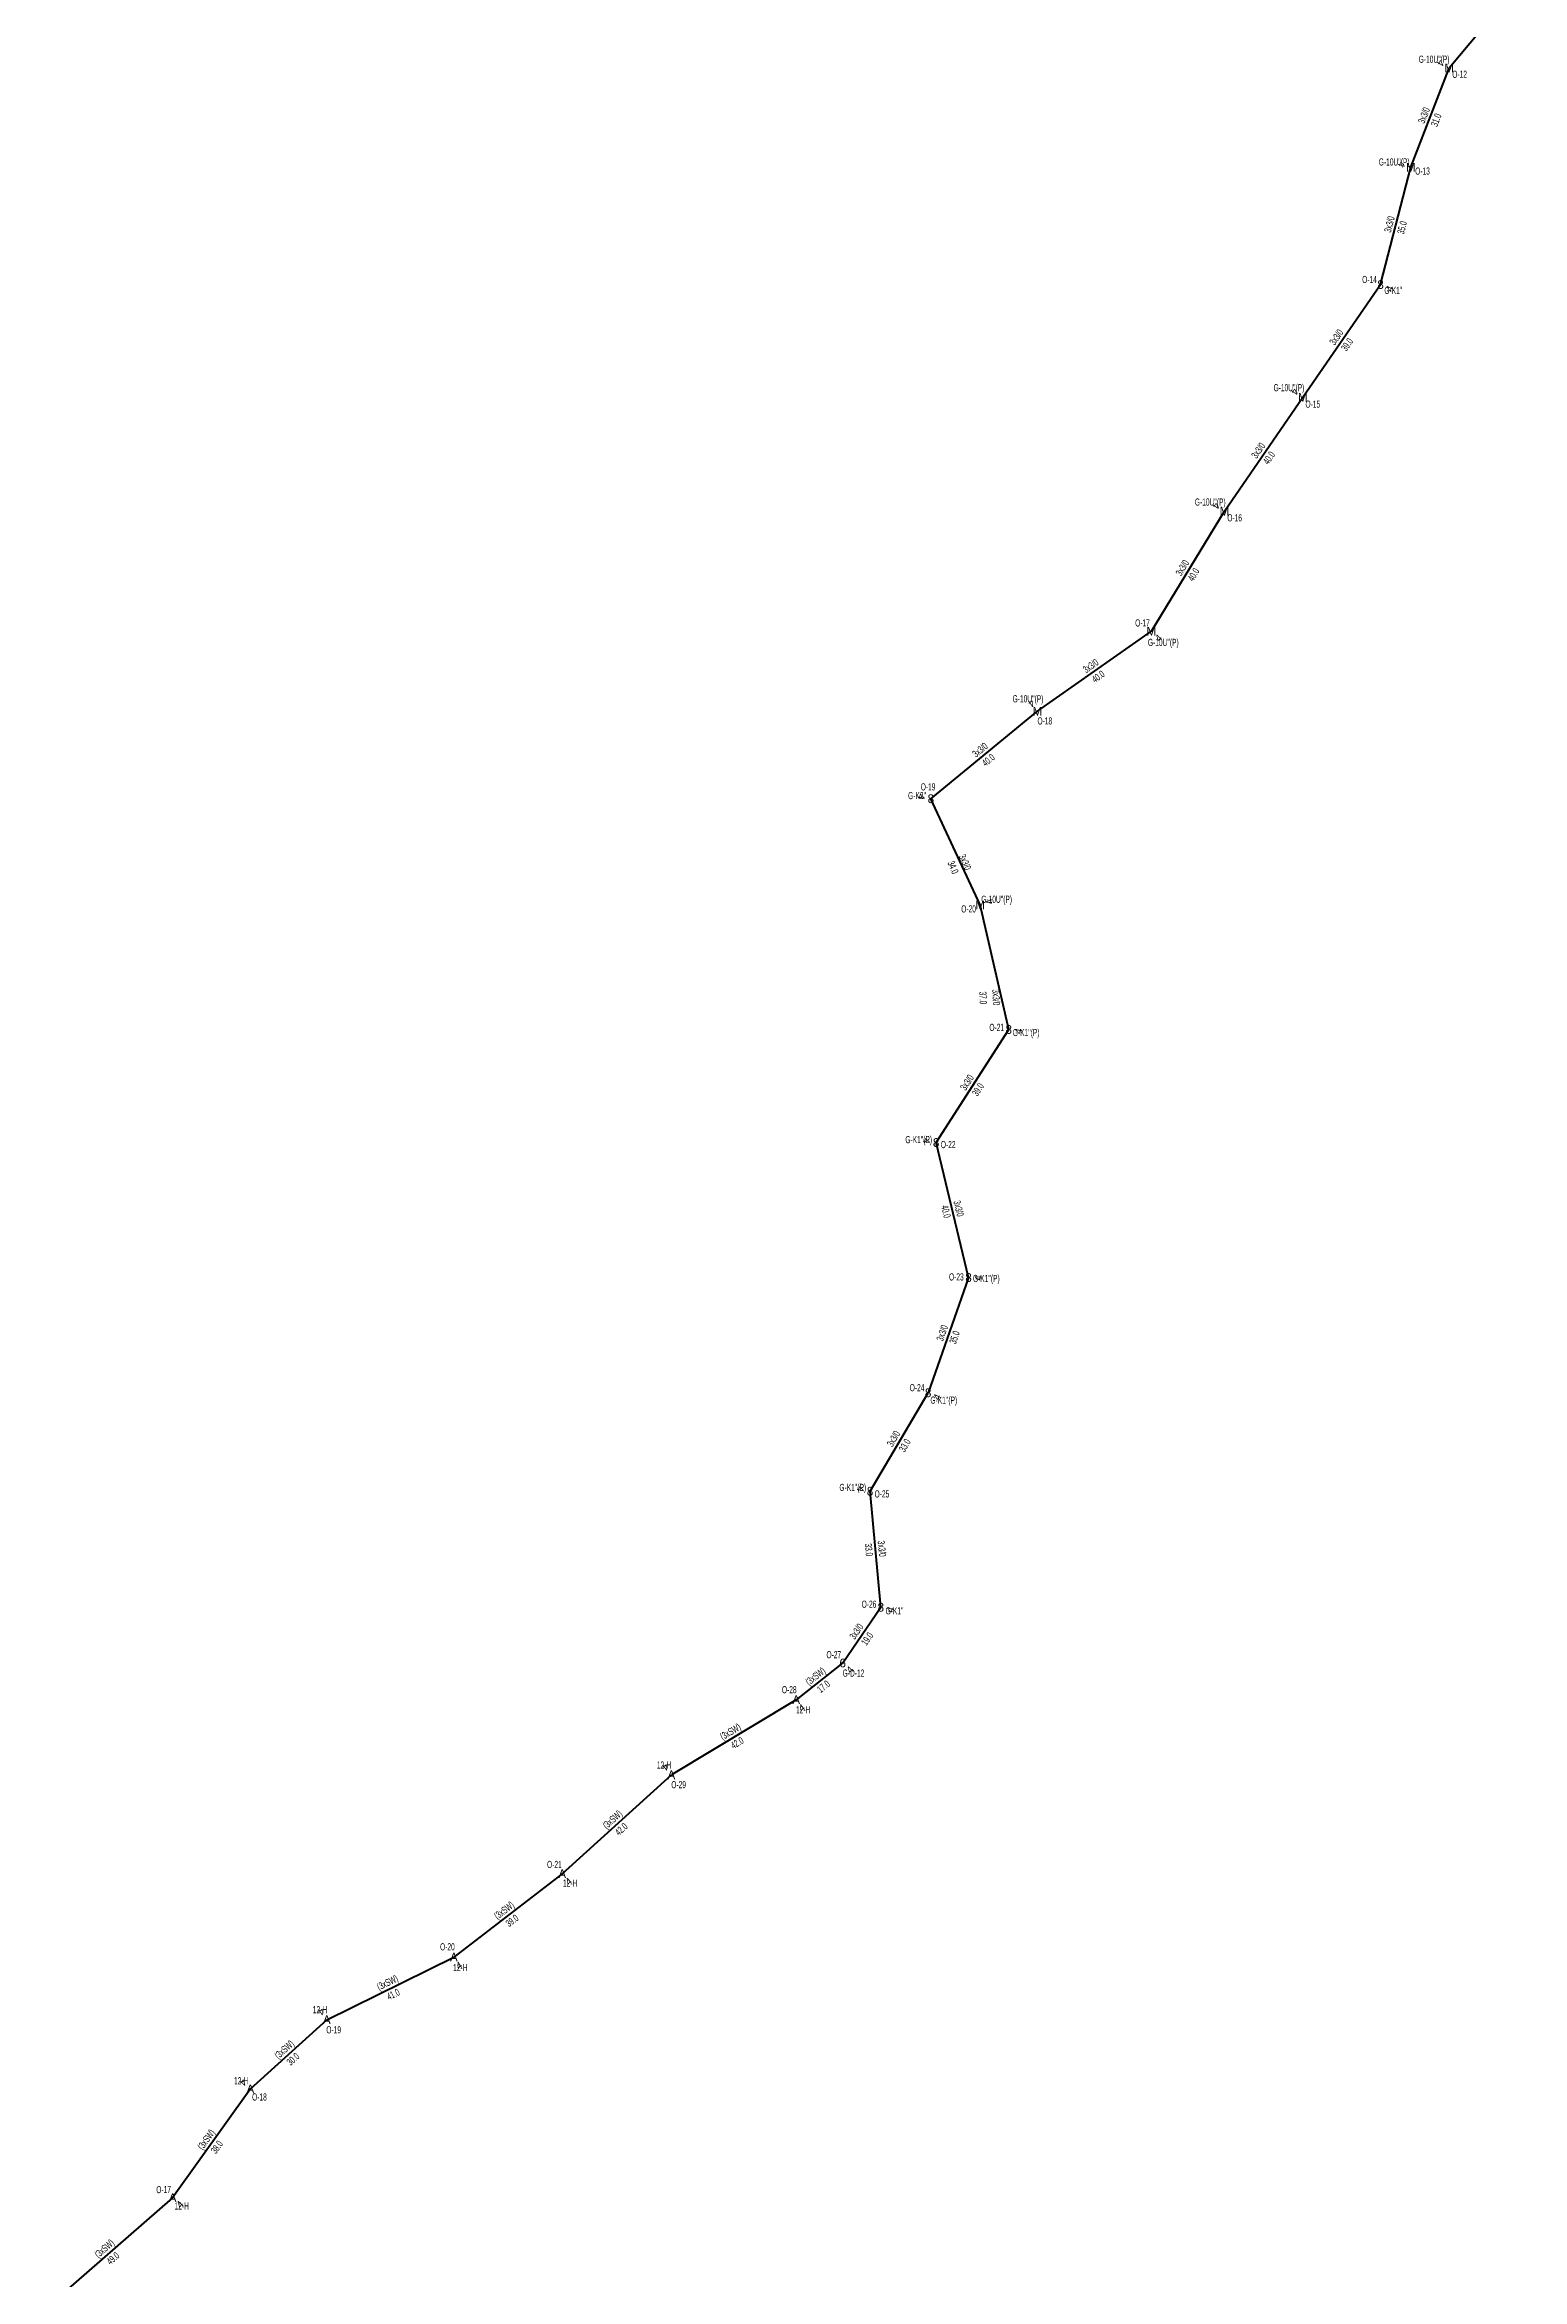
# Model space of a CAD drawing. Header units: millimetres. Extents: x 367507 to 373457, y 4068694 to 4074327.
# Drawn here: x 371514 to 371938, y 4071979 to 4072620 of the extents above; entities that cross this region are included whole.
import ezdxf
from ezdxf.enums import TextEntityAlignment as Align

# ---------------------------------------------------------------- set-up
doc = ezdxf.new("R2010")
doc.units = ezdxf.units.MM
for name, color, linetype, lineweight in [('DIREK_ENH_MEVCUT', 6, 'Continuous', 25), ('DIREK_OG_YENI', 10, 'Continuous', 25), ('HAT_OG_HAVAI_MEVCUT', 48, 'Continuous', 70), ('HAT_OG_HAVAI_YENI', 1, 'Continuous', 70)]:
    doc.layers.add(name, color=color, linetype=linetype, lineweight=lineweight)
doc.styles.add('Direk', font='B_CAD')
doc.styles.get("Standard").update_dxf_attribs({"font": 'Arial'})

msp = doc.modelspace()

# ---------------------------------------------------------------- linework, layer by layer
at = {"layer": 'HAT_OG_HAVAI_MEVCUT'}
for p, q in [((371742.8, 4072156.11), (371729.45, 4072145.58)), ((371729.45, 4072145.58), (371693.63, 4072124.02)), ((371662.31, 4072095.63), (371693.63, 4072124.02)), ((371662.31, 4072095.63), (371631.21, 4072071.72)), ((371594.75, 4072053.76), (371631.21, 4072071.72)), ((371572.81, 4072033.92), (371594.75, 4072053.76)), ((371572.81, 4072033.92), (371550.51, 4072002.68)), ((371550.51, 4072002.68), (371513.791807, 4071970.73564))]:
    msp.add_line(p, q, dxfattribs=at)
at = {"layer": 'HAT_OG_HAVAI_YENI'}
for p, q in [((371937.82, 4072638.804), (371916.81, 4072613.731)), ((371905.84553, 4072585.247944), (371916.81, 4072613.731)), ((371897.151, 4072551.611), (371905.84553, 4072585.247944)), ((371874.818, 4072519.29), (371897.151, 4072551.611)), ((371852.336, 4072486.585), (371874.818, 4072519.29)), ((371831.378, 4072452.134), (371852.336, 4072486.585)), ((371798.679, 4072429.194), (371831.378, 4072452.134)), ((371768.104, 4072404.084), (371798.679, 4072429.194)), ((371782.227, 4072373.613), (371768.104, 4072404.084)), ((371790.441, 4072337.882), (371782.227, 4072373.613)), ((371769.614, 4072305.44), (371790.441, 4072337.882)), ((371778.907, 4072266.711), (371769.614, 4072305.44)), ((371778.907, 4072266.711), (371767.311931, 4072233.631789)), ((371750.636, 4072205.389), (371767.311931, 4072233.631789)), ((371753.733, 4072172.105), (371750.636, 4072205.389)), ((371742.8, 4072156.11), (371753.733, 4072172.105))]:
    msp.add_line(p, q, dxfattribs=at)

# ---------------------------------------------------------------- texts
at = {"layer": 'DIREK_ENH_MEVCUT', "linetype": 'ByBlock', "width": 0.53}
for s, p in [('O-27', (371740.242107, 4072158.498971)), ('O-28', (371727.459813, 4072148.459089)), ('G-D-12', (371745.897167, 4072153.217369)), ('12-H', (371731.446959, 4072142.691114)), ('12-H', (371691.534918, 4072126.839262)), ('O-29', (371695.71763, 4072121.210765)), ('O-21', (371660.066235, 4072098.316171)), ('12-H', (371664.562373, 4072092.933523)), ('O-20', (371629.361035, 4072074.691755)), ('12-H', (371633.064811, 4072068.73885)), ('12-H', (371592.777435, 4072056.665422)), ('O-19', (371596.715957, 4072050.864311)), ('12-H', (371570.185045, 4072036.258659)), ('O-18', (371575.423279, 4072031.591744)), ('O-17', (371547.919185, 4072005.033227)), ('12-H', (371553.112292, 4072000.316349))]:
    msp.add_text(s, height=2.05, dxfattribs=at).set_placement(p, align=Align.MIDDLE_CENTER)
at = {"layer": 'DIREK_ENH_MEVCUT', "linetype": 'ByBlock', "style": 'Direk'}
for s, p in [('6', (371742.8, 4072156.11)), ('A', (371729.45, 4072145.58)), ('A', (371693.63, 4072124.02)), ('A', (371662.31, 4072095.63)), ('A', (371631.21, 4072071.72)), ('A', (371594.75, 4072053.76)), ('A', (371572.81, 4072033.92)), ('A', (371550.51, 4072002.68))]:
    msp.add_text(s, height=2.5, dxfattribs=at).set_placement(p, align=Align.MIDDLE_CENTER)
at = {"layer": 'DIREK_ENH_MEVCUT', "color": 32, "linetype": 'ByBlock', "style": 'Direk'}
for rotation, p in [(406.95574, (371744.846315, 4072154.198823)), (394.654387, (371731.04215, 4072143.276728)), (216.617194, (371691.959896, 4072126.267388)), (399.872087, (371664.105012, 4072093.481063)), (391.889031, (371632.689172, 4072069.342596)), (214.173578, (371593.177235, 4072056.076551)), (228.301111, (371570.719377, 4072035.782604)), (407.751264, (371552.582652, 4072000.797419))]:
    msp.add_text('4', height=2, rotation=rotation, dxfattribs=at).set_placement(p, align=Align.MIDDLE_CENTER)
at = {"layer": 'DIREK_OG_YENI', "width": 0.53}
for s, p in [("G-10U''(P)", (371912.501213, 4072616.269855)), ('O-12', (371919.825462, 4072611.954208)), ("G-10U''(P)", (371901.055303, 4072586.783463)), ('O-13', (371909.17848, 4072584.179559)), ('O-14', (371893.967863, 4072553.066211)), ("G-K1''", (371900.819799, 4072549.933763)), ("G-10U''(P)", (371870.846624, 4072522.027052)), ('O-15', (371877.699865, 4072517.303834)), ("G-10U''(P)", (371848.26501, 4072489.219612)), ('O-16', (371855.27435, 4072484.683396)), ('O-17', (371828.823733, 4072454.526848)), ("G-10U''(P)", (371834.788156, 4072448.939352)), ("G-10U''(P)", (371795.973715, 4072432.755082)), ('O-18', (371800.796227, 4072426.407004)), ("G-K2''", (371764.133875, 4072404.991015)), ('O-19', (371767.301028, 4072407.490646)), ('O-20', (371778.915837, 4072372.478893)), ("G-10U''(P)", (371786.976451, 4072375.239736)), ('O-21', (371786.992871, 4072338.482339)), ("G-K1''(P)", (371795.448868, 4072337.010102)), ("G-K1''(P)", (371764.600753, 4072306.288221)), ('O-22', (371773.064953, 4072304.856113)), ('O-23', (371775.411519, 4072266.888802)), ("G-K1''(P)", (371784.005352, 4072266.451666)), ('O-24', (371764.138261, 4072235.107533)), ("G-K1''(P)", (371771.806921, 4072231.541635)), ("G-K1''(P)", (371745.690298, 4072206.496478)), ('O-25', (371754.051417, 4072204.624194)), ('O-26', (371750.344772, 4072172.982445)), ("G-K1''", (371757.671489, 4072171.085055))]:
    msp.add_text(s, height=2.05, dxfattribs=at).set_placement(p, align=Align.MIDDLE_CENTER)
at = {"layer": 'DIREK_OG_YENI', "color": 32, "style": 'Direk'}
for rotation, p in [(239.492251, (371914.397631, 4072615.152434)), (252.226619, (371903.179171, 4072586.102652)), (425.431902, (371899.69751, 4072550.446831)), (235.425587, (371872.512508, 4072520.878933)), (237.090378, (371849.98532, 4072488.106283)), (406.868841, (371833.421414, 4072450.219722)), (217.223232, (371796.985218, 4072431.423597)), (257.131056, (371765.37433, 4072404.707621)), (108.90686, (371784.87593, 4072374.520286)), (440.123484, (371793.199503, 4072337.401729)), (260.396742, (371766.853238, 4072305.907109)), (447.088092, (371781.703385, 4072266.568759)), (425.061751, (371769.850866, 4072232.451193)), (257.378122, (371747.903666, 4072206.000844)), (435.481154, (371756.443583, 4072171.403044))]:
    msp.add_text('4', height=2, rotation=rotation, dxfattribs=at).set_placement(p, align=Align.MIDDLE_CENTER)
at = {"layer": 'DIREK_OG_YENI', "style": 'Direk'}
for s, p in [('M', (371916.81, 4072613.731)), ('M', (371905.84553, 4072585.247944)), ('8', (371897.151, 4072551.611)), ('M', (371874.818, 4072519.29)), ('M', (371852.336, 4072486.585)), ('M', (371831.378, 4072452.134)), ('M', (371798.679, 4072429.194)), ('8', (371768.104, 4072404.084)), ('M', (371782.227, 4072373.613)), ('8', (371790.441, 4072337.882)), ('8', (371769.614, 4072305.44)), ('8', (371778.907, 4072266.711)), ('8', (371767.311931, 4072233.631789)), ('8', (371750.636, 4072205.389)), ('8', (371753.733, 4072172.105))]:
    msp.add_text(s, height=2.5, dxfattribs=at).set_placement(p, align=Align.MIDDLE_CENTER)
at = {"layer": 'HAT_OG_HAVAI_MEVCUT', "lineweight": 30, "width": 0.53}
for rotation, p in [(398.265107, (371735.598594, 4072151.512381, 185864.725)), (391.043667, (371711.101662, 4072135.528258, 185846.815)), (42.19072, (371677.399139, 4072110.454776, 185846.815)), (397.553453, (371646.241924, 4072084.348867, 185815.605)), (26.224609, (371612.604392, 4072063.502508, 185815.605)), (42.122548, (371583.209889, 4072044.470455, 185797.375)), (414.479675, (371560.968177, 4072018.793843, 185775.255)), (401.022854, (371531.592997, 4071987.3491, 185756.895903))]:
    msp.add_text('(3xSW)', height=2.05, rotation=rotation, dxfattribs=at).set_placement(p, align=Align.CENTER)
for s, rotation, p in [('17.0', 398.265107, (371736.651406, 4072150.177619, 185864.725)), ('42.0', 391.043667, (371711.978338, 4072134.071742, 185846.815)), ('42.0', 42.19072, (371678.540861, 4072109.195224, 185846.815)), ('39.0', 397.553453, (371647.278076, 4072083.001133, 185815.605)), ('41.0', 26.224609, (371613.355608, 4072061.977492, 185815.605)), ('30.0', 42.122548, (371584.350111, 4072043.209545, 185797.375)), ('38.0', 414.479675, (371562.351823, 4072017.806157, 185775.255)), ('49.0', 401.022854, (371532.708809, 4071986.066539, 185756.895903))]:
    msp.add_text(s, height=2.05, rotation=rotation, dxfattribs=at).set_placement(p, align=Align.TOP_CENTER)
at = {"layer": 'HAT_OG_HAVAI_YENI', "lineweight": 30, "width": 0.53}
for rotation, p in [(68.945934, (371910.53451, 4072599.794834, 185958.405)), (75.507304, (371900.675313, 4072568.64219, 185952.922765)), (55.3565, (371885.285201, 4072535.933698, 185948.5755)), (55.494674, (371862.876537, 4072503.41901, 185937.409)), (58.686082, (371841.130817, 4072469.801268, 185926.168)), (35.051599, (371814.540333, 4072441.35984, 185915.689)), (39.394866, (371782.852038, 4072417.295872, 185899.3395)), (293.452306, (371776.977014, 4072385.472432)), (272.539953, (371785.814272, 4072347.059242)), (57.300493, (371779.312212, 4072322.120198, 185895.2205)), (283.492992, (371775.087039, 4072286.273827, 185884.807)), (430.683193, (371772.307317, 4072250.452567, 185883.655965)), (59.440309, (371758.24203, 4072219.942565, 185883.655965)), (275.315935, (371753.030844, 4072188.82575, 185875.318)), (55.646374, (371747.564765, 4072164.587154, 185876.8665))]:
    msp.add_text('3x3/0', height=2.05, rotation=rotation, dxfattribs=at).set_placement(p, align=Align.CENTER)
for s, rotation, p in [('31.0', 68.945934, (371912.121021, 4072599.184111, 185958.405)), ('35.0', 75.507304, (371902.321218, 4072568.216754, 185952.922765)), ('39.0', 55.3565, (371886.683799, 4072534.967302, 185948.5755)), ('40.0', 55.494674, (371864.277463, 4072502.45599, 185937.409)), ('40.0', 58.686082, (371842.583183, 4072468.917732, 185926.168)), ('40.0', 35.051599, (371815.516667, 4072439.96816, 185915.689)), ('40.0', 39.394866, (371783.930962, 4072415.982128, 185899.3395)), ('34.0', 293.452306, (371775.417448, 4072384.795857)), ('37.0', 272.539953, (371784.115942, 4072346.983905)), ('39.0', 57.300493, (371780.742788, 4072321.201802, 185895.2205)), ('40.0', 283.492992, (371773.433961, 4072285.877173, 185884.807)), ('35.0', 430.683193, (371773.911614, 4072249.890222, 185883.655965)), ('33.0', 59.440309, (371759.7059, 4072219.078224, 185883.655965)), ('33.0', 275.315935, (371751.338156, 4072188.66825, 185875.318)), ('19.0', 55.646374, (371748.968235, 4072163.627846, 185876.8665))]:
    msp.add_text(s, height=2.05, rotation=rotation, dxfattribs=at).set_placement(p, align=Align.TOP_CENTER)

doc.saveas('drawing.dxf')
